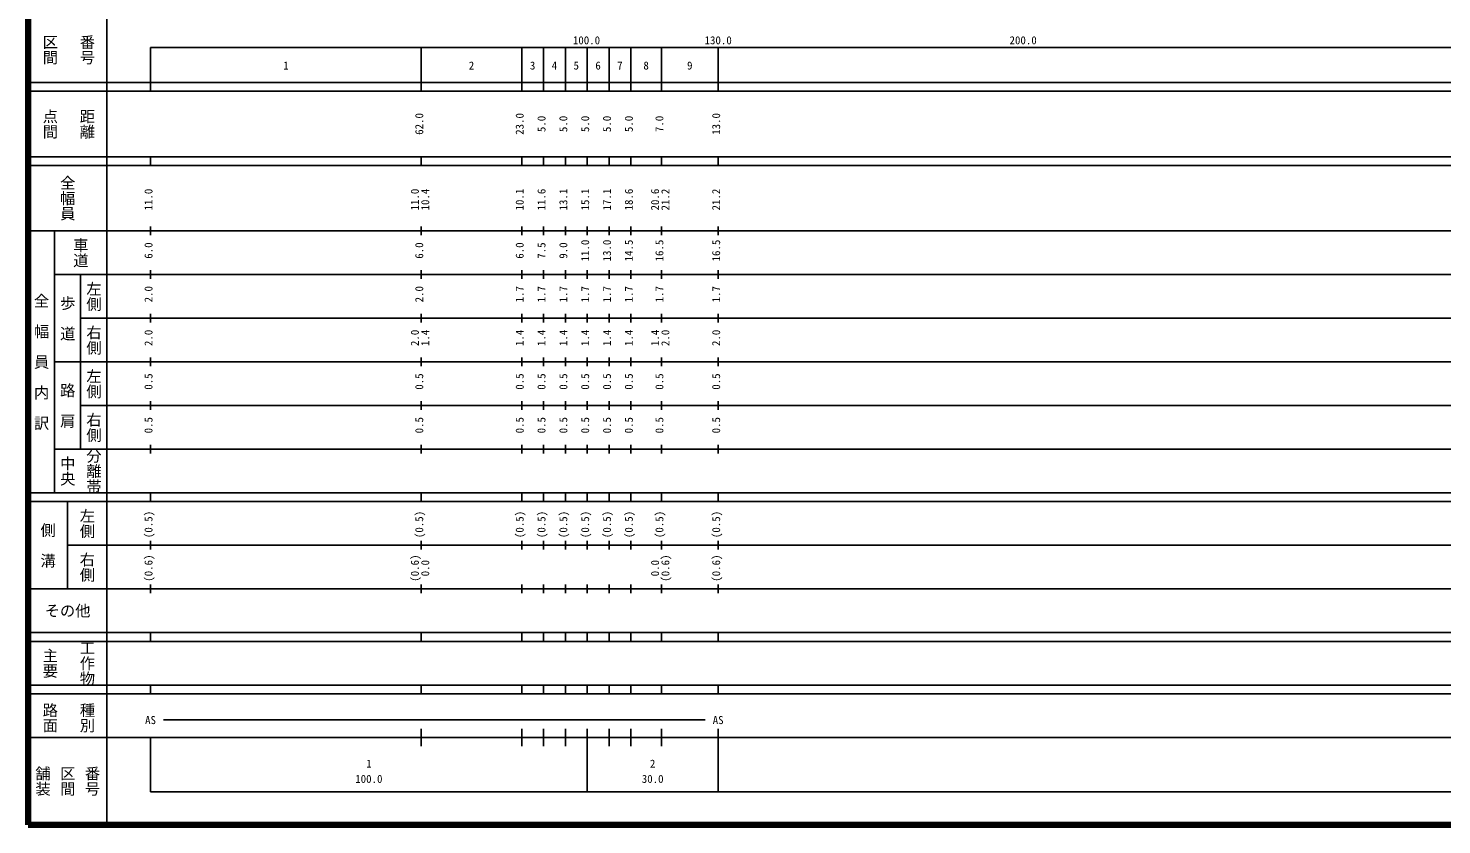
# Model space of a CAD drawing. Units: millimetres on the paper. Extents: x 40 to 680, y 20 to 380.
# Drawn here: x 40 to 363.7, y 20 to 202.4 of the extents above; entities that cross this region are included whole.
import ezdxf
from ezdxf.enums import TextEntityAlignment as Align

# ---------------------------------------------------------------- set-up
doc = ezdxf.new("R2010")
doc.units = ezdxf.units.MM
doc.layers.add('M-TTL', color=2, linetype='Continuous', lineweight=140)
doc.layers.add('M-TTL-BAND', color=7, linetype='Continuous', lineweight=25)
doc.styles.add('@ＭＳ ゴシック', font='')
doc.styles.add('ＭＳ ゴシック', font='')
doc.styles.get('@ＭＳ ゴシック').set_extended_font_data('@MS Gothic')
doc.styles.get('ＭＳ ゴシック').set_extended_font_data('MS Gothic')

msp = doc.modelspace()

# ---------------------------------------------------------------- linework, layer by layer
at = {"layer": 'M-TTL'}
for p, q in [((40, 380), (40, 20)), ((40, 20), (680, 20))]:
    msp.add_line(p, q, dxfattribs=at)
at = {"layer": 'M-TTL-BAND'}
for p, q in [((58, 370), (58, 20)), ((68, 198), (579, 198)), ((68, 198), (68, 188)), ((130, 188), (130, 198)), ((153, 188), (153, 198)), ((158, 188), (158, 198)), ((163, 188), (163, 198)), ((168, 188), (168, 198)), ((173, 188), (173, 198)), ((178, 188), (178, 198)), ((185, 188), (185, 198)), ((198, 188), (198, 198)), ((40, 190), (579, 190)), ((40, 188), (579, 188)), ((40, 173), (579, 173)), ((68, 171), (68, 173)), ((130, 171), (130, 173)), ((153, 171), (153, 173)), ((158, 171), (158, 173)), ((163, 171), (163, 173)), ((168, 171), (168, 173)), ((173, 171), (173, 173)), ((178, 171), (178, 173)), ((185, 171), (185, 173)), ((198, 171), (198, 173)), ((40, 171), (579, 171)), ((40, 156), (579, 156)), ((46, 96), (46, 156)), ((68, 155), (68, 157)), ((130, 155), (130, 157)), ((153, 155), (153, 157)), ((158, 155), (158, 157)), ((163, 155), (163, 157)), ((168, 155), (168, 157)), ((173, 155), (173, 157)), ((178, 155), (178, 157)), ((185, 155), (185, 157)), ((198, 155), (198, 157)), ((46, 146), (579, 146)), ((52, 146), (52, 106)), ((68, 145), (68, 147)), ((130, 145), (130, 147)), ((153, 145), (153, 147)), ((158, 145), (158, 147)), ((163, 145), (163, 147)), ((168, 145), (168, 147)), ((173, 145), (173, 147)), ((178, 145), (178, 147)), ((185, 145), (185, 147)), ((198, 145), (198, 147)), ((52, 136), (579, 136)), ((68, 135), (68, 137)), ((130, 135), (130, 137)), ((153, 135), (153, 137)), ((158, 135), (158, 137)), ((163, 135), (163, 137)), ((168, 135), (168, 137)), ((173, 135), (173, 137)), ((178, 135), (178, 137)), ((185, 135), (185, 137)), ((198, 135), (198, 137)), ((68, 125), (68, 127)), ((130, 125), (130, 127)), ((153, 125), (153, 127)), ((158, 125), (158, 127)), ((163, 125), (163, 127)), ((168, 125), (168, 127)), ((173, 125), (173, 127)), ((178, 125), (178, 127)), ((185, 125), (185, 127)), ((198, 125), (198, 127)), ((46, 126), (579, 126)), ((68, 115), (68, 117)), ((130, 115), (130, 117)), ((153, 115), (153, 117)), ((158, 115), (158, 117)), ((163, 115), (163, 117)), ((168, 115), (168, 117)), ((173, 115), (173, 117)), ((178, 115), (178, 117)), ((185, 115), (185, 117)), ((198, 115), (198, 117)), ((52, 116), (579, 116)), ((68, 105), (68, 107)), ((130, 105), (130, 107)), ((153, 105), (153, 107)), ((158, 105), (158, 107)), ((163, 105), (163, 107)), ((168, 105), (168, 107)), ((173, 105), (173, 107)), ((178, 105), (178, 107)), ((185, 105), (185, 107)), ((198, 105), (198, 107)), ((46, 106), (579, 106)), ((40, 96), (579, 96)), ((40, 94), (579, 94)), ((49, 94), (49, 74)), ((68, 94), (68, 96)), ((130, 94), (130, 96)), ((153, 94), (153, 96)), ((158, 94), (158, 96)), ((163, 94), (163, 96)), ((168, 94), (168, 96)), ((173, 94), (173, 96)), ((178, 94), (178, 96)), ((185, 94), (185, 96)), ((198, 94), (198, 96)), ((68, 83), (68, 85)), ((130, 83), (130, 85)), ((153, 83), (153, 85)), ((158, 83), (158, 85)), ((163, 83), (163, 85)), ((168, 83), (168, 85)), ((173, 83), (173, 85)), ((178, 83), (178, 85)), ((185, 83), (185, 85)), ((198, 83), (198, 85)), ((49, 84), (579, 84)), ((68, 73), (68, 75)), ((130, 73), (130, 75)), ((153, 73), (153, 75)), ((158, 73), (158, 75)), ((163, 73), (163, 75)), ((168, 73), (168, 75)), ((173, 73), (173, 75)), ((178, 73), (178, 75)), ((185, 73), (185, 75)), ((198, 73), (198, 75)), ((40, 74), (579, 74)), ((40, 64), (579, 64)), ((40, 62), (579, 62)), ((68, 62), (68, 64)), ((130, 62), (130, 64)), ((153, 62), (153, 64)), ((158, 62), (158, 64)), ((163, 62), (163, 64)), ((168, 62), (168, 64)), ((173, 62), (173, 64)), ((178, 62), (178, 64)), ((185, 62), (185, 64)), ((198, 62), (198, 64)), ((40, 52), (579, 52)), ((68, 50), (68, 52)), ((130, 50), (130, 52)), ((153, 50), (153, 52)), ((158, 50), (158, 52)), ((163, 50), (163, 52)), ((168, 50), (168, 52)), ((173, 50), (173, 52)), ((178, 50), (178, 52)), ((185, 50), (185, 52)), ((198, 50), (198, 52)), ((40, 50), (579, 50)), ((71, 44), (195, 44)), ((40, 40), (579, 40)), ((68, 40), (68, 27.5)), ((130, 38), (130, 42)), ((153, 38), (153, 42)), ((158, 38), (158, 42)), ((163, 38), (163, 42)), ((168, 27.5), (168, 42)), ((173, 38), (173, 42)), ((178, 38), (178, 42)), ((185, 38), (185, 42)), ((198, 27.5), (198, 42)), ((68, 27.5), (579, 27.5))]:
    msp.add_line(p, q, dxfattribs=at)

# ---------------------------------------------------------------- texts
at = {"layer": 'M-TTL-BAND', "style": '@ＭＳ ゴシック'}
for s, p in [('番号', (53.5, 197.5)), ('区間', (45, 197.5)), ('点間', (45, 180.5)), ('距離', (53.5, 180.5)), ('全幅員', (49, 163.5)), ('車道', (52, 151)), ('左側', (55, 141)), ('全\u3000幅\u3000員\u3000内\u3000訳', (43, 126)), ('歩\u3000道', (49, 136)), ('右側', (55, 131)), ('左側', (55, 121)), ('路\u3000肩', (49, 116)), ('右側', (55, 111)), ('中央', (49, 101)), ('分離帯', (55, 101)), ('左側', (53.5, 89)), ('側\u3000溝', (44.5, 84)), ('右側', (53.5, 79)), ('工作物', (53.5, 57)), ('主要', (45, 57)), ('路面', (45, 44.5)), ('種別', (53.5, 44.5)), ('舗装', (43.333, 30)), ('区間', (49, 30)), ('番号', (54.667, 30))]:
    msp.add_text(s, height=2.566, rotation=270, dxfattribs=at).set_placement(p, align=Align.MIDDLE_CENTER)
at = {"layer": 'M-TTL-BAND', "style": 'ＭＳ ゴシック'}
for s, p in [('100.0', (167.844, 198.195)), ('130.0', (198, 198.195)), ('200.0', (267.844, 198.195)), ('1', (99, 192.405)), ('2', (141.5, 192.405)), ('3', (155.5, 192.405)), ('4', (160.5, 192.405)), ('5', (165.5, 192.405)), ('6', (170.5, 192.405)), ('7', (175.5, 192.405)), ('8', (181.5, 192.405)), ('9', (191.5, 192.405)), ('AS', (68, 42.5)), ('AS', (198, 42.5)), ('1', (118, 32.523)), ('2', (183, 32.523)), ('100.0', (118, 29.033)), ('30.0', (183, 29.033))]:
    msp.add_text(s, height=1.833, dxfattribs=at).set_placement(p, align=Align.BOTTOM_CENTER)
for s, p in [('62.0', (131, 180.5)), ('23.0', (154, 180.5)), ('5.0', (159, 180.5)), ('5.0', (164, 180.5)), ('5.0', (169, 180.5)), ('5.0', (174, 180.5)), ('5.0', (179, 180.5)), ('7.0', (186, 180.5)), ('13.0', (199, 180.5)), ('11.0', (69, 163.174)), ('11.0', (130, 163.174)), ('10.4', (132.37, 163.174)), ('10.1', (154, 163.174)), ('11.6', (159, 163.174)), ('13.1', (164, 163.174)), ('15.1', (169, 163.174)), ('17.1', (174, 163.174)), ('18.6', (179, 163.174)), ('20.6', (185, 163.174)), ('21.2', (187.37, 163.174)), ('21.2', (199, 163.174)), ('6.0', (69, 151.5)), ('6.0', (131, 151.5)), ('6.0', (154, 151.5)), ('7.5', (159, 151.5)), ('9.0', (164, 151.5)), ('11.0', (169, 151.5)), ('13.0', (174, 151.5)), ('14.5', (179, 151.5)), ('16.5', (186, 151.5)), ('16.5', (199, 151.5)), ('2.0', (69, 141.5)), ('2.0', (131, 141.5)), ('1.7', (154, 141.5)), ('1.7', (159, 141.5)), ('1.7', (164, 141.5)), ('1.7', (169, 141.5)), ('1.7', (174, 141.5)), ('1.7', (179, 141.5)), ('1.7', (186, 141.5)), ('1.7', (199, 141.5)), ('2.0', (69, 131.5)), ('2.0', (130, 131.5)), ('1.4', (132.37, 131.5)), ('1.4', (154, 131.5)), ('1.4', (159, 131.5)), ('1.4', (164, 131.5)), ('1.4', (169, 131.5)), ('1.4', (174, 131.5)), ('1.4', (179, 131.5)), ('1.4', (185, 131.5)), ('2.0', (187.37, 131.5)), ('2.0', (199, 131.5)), ('0.5', (69, 121.5)), ('0.5', (131, 121.5)), ('0.5', (154, 121.5)), ('0.5', (159, 121.5)), ('0.5', (164, 121.5)), ('0.5', (169, 121.5)), ('0.5', (174, 121.5)), ('0.5', (179, 121.5)), ('0.5', (186, 121.5)), ('0.5', (199, 121.5)), ('0.5', (69, 111.5)), ('0.5', (131, 111.5)), ('0.5', (154, 111.5)), ('0.5', (159, 111.5)), ('0.5', (164, 111.5)), ('0.5', (169, 111.5)), ('0.5', (174, 111.5)), ('0.5', (179, 111.5)), ('0.5', (186, 111.5)), ('0.5', (199, 111.5)), ('(0.5)', (69, 88.764)), ('(0.5)', (131, 88.764)), ('(0.5)', (154, 88.764)), ('(0.5)', (159, 88.764)), ('(0.5)', (164, 88.764)), ('(0.5)', (169, 88.764)), ('(0.5)', (174, 88.764)), ('(0.5)', (179, 88.764)), ('(0.5)', (186, 88.764)), ('(0.5)', (199, 88.764)), ('(0.6)', (69, 78.764)), ('(0.6)', (130, 78.764)), ('(0.6)', (187.37, 78.764)), ('(0.6)', (199, 78.764)), ('0.0', (132.37, 78.764)), ('0.0', (185, 78.764))]:
    msp.add_text(s, height=1.833, rotation=90, dxfattribs=at).set_placement(p, align=Align.BOTTOM_CENTER)
msp.add_text('その他', height=2.566, dxfattribs=at).set_placement((49, 69), align=Align.MIDDLE_CENTER)

doc.saveas('drawing.dxf')
